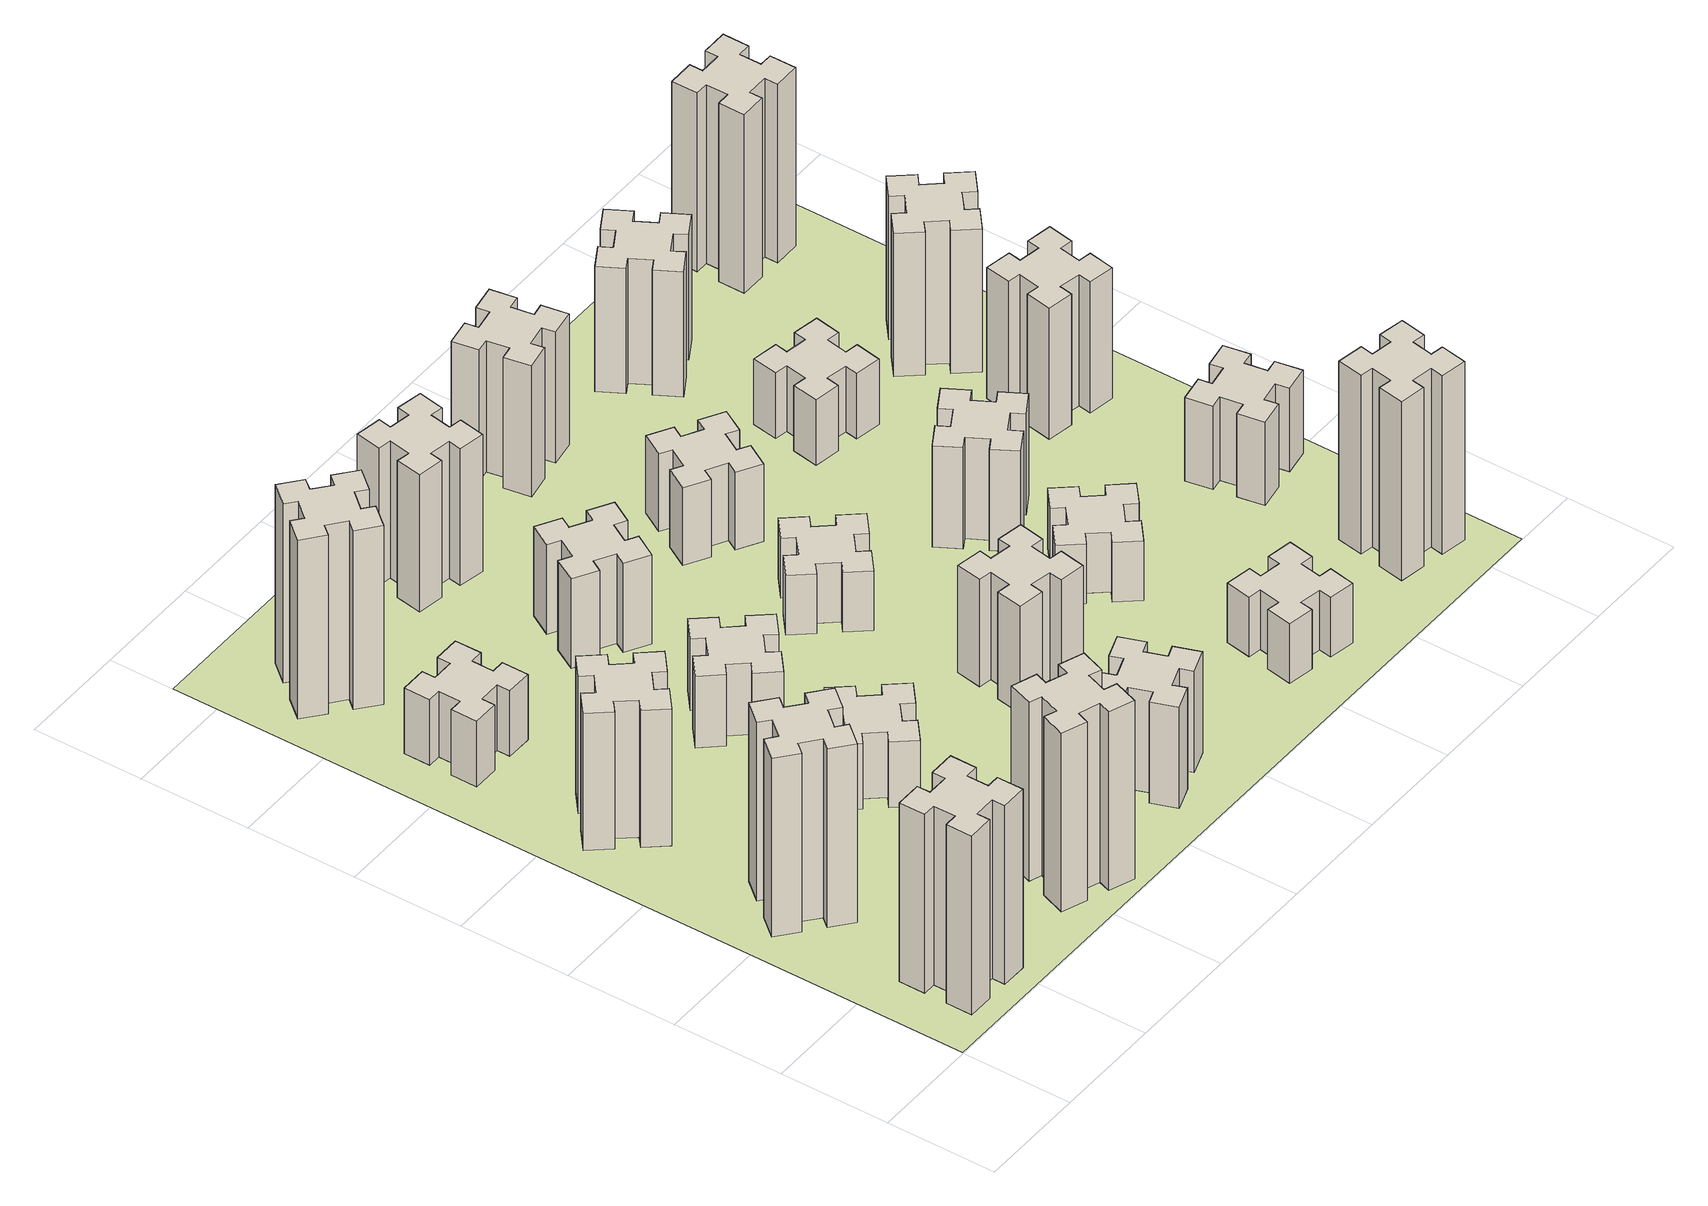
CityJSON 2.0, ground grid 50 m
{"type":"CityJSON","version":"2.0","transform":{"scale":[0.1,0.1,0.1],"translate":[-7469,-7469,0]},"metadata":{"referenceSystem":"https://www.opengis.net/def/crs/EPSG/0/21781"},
"CityObjects":{
"building1":{"type":"Building","attributes":{"class":"1000","function":"1000","usage":"1000","yearOfConstruction":2016,"roofType":"1000","measuredHeight":90,"storeysAboveGround":30,"storeysBelowGround":0},"geometry":[{"type":"Solid","lod":"1","boundaries":[[[[0,1,2,3,4,5,6,7,8,9,10,11,12,13,14,15,16,17,18,19]],[[17,16,20,21]],[[16,15,22,20]],[[15,14,23,22]],[[14,13,24,23]],[[13,12,25,24]],[[12,11,26,25]],[[11,10,27,26]],[[10,9,28,27]],[[9,8,29,28]],[[8,7,30,29]],[[7,6,31,30]],[[6,5,32,31]],[[5,4,33,32]],[[4,3,34,33]],[[3,2,35,34]],[[2,1,36,35]],[[1,0,37,36]],[[0,19,38,37]],[[19,18,39,38]],[[18,17,21,39]],[[24,25,26,27,28,29,30,31,32,33,34,35,36,37,38,39,21,20,22,23]]]]}]},
"building2":{"type":"Building","attributes":{"class":"1000","function":"1000","usage":"1000","yearOfConstruction":2016,"roofType":"1000","measuredHeight":90,"storeysAboveGround":30,"storeysBelowGround":0},"geometry":[{"type":"Solid","lod":"1","boundaries":[[[[40,41,42,43,44,45,46,47,48,49,50,51,52,53,54,55,56,57,58,59]],[[57,56,60,61]],[[56,55,62,60]],[[55,54,63,62]],[[54,53,64,63]],[[53,52,65,64]],[[52,51,66,65]],[[51,50,67,66]],[[50,49,68,67]],[[49,48,69,68]],[[48,47,70,69]],[[47,46,71,70]],[[46,45,72,71]],[[45,44,73,72]],[[44,43,74,73]],[[43,42,75,74]],[[42,41,76,75]],[[41,40,77,76]],[[40,59,78,77]],[[59,58,79,78]],[[58,57,61,79]],[[64,65,66,67,68,69,70,71,72,73,74,75,76,77,78,79,61,60,62,63]]]]}]},
"building3":{"type":"Building","attributes":{"class":"1000","function":"1000","usage":"1000","yearOfConstruction":2016,"roofType":"1000","measuredHeight":69,"storeysAboveGround":30,"storeysBelowGround":0},"geometry":[{"type":"Solid","lod":"1","boundaries":[[[[80,81,82,83,84,85,86,87,88,89,90,91,92,93,94,95,96,97,98,99]],[[97,96,100,101]],[[96,95,102,100]],[[95,94,103,102]],[[94,93,104,103]],[[93,92,105,104]],[[92,91,106,105]],[[91,90,107,106]],[[90,89,108,107]],[[89,88,109,108]],[[88,87,110,109]],[[87,86,111,110]],[[86,85,112,111]],[[85,84,113,112]],[[84,83,114,113]],[[83,82,115,114]],[[82,81,116,115]],[[81,80,117,116]],[[80,99,118,117]],[[99,98,119,118]],[[98,97,101,119]],[[104,105,106,107,108,109,110,111,112,113,114,115,116,117,118,119,101,100,102,103]]]]}]},
"building4":{"type":"Building","attributes":{"class":"1000","function":"1000","usage":"1000","yearOfConstruction":2016,"roofType":"1000","measuredHeight":33,"storeysAboveGround":30,"storeysBelowGround":0},"geometry":[{"type":"Solid","lod":"1","boundaries":[[[[120,121,122,123,124,125,126,127,128,129,130,131,132,133,134,135,136,137,138,139]],[[137,136,140,141]],[[136,135,142,140]],[[135,134,143,142]],[[134,133,144,143]],[[133,132,145,144]],[[132,131,146,145]],[[131,130,147,146]],[[130,129,148,147]],[[129,128,149,148]],[[128,127,150,149]],[[127,126,151,150]],[[126,125,152,151]],[[125,124,153,152]],[[124,123,154,153]],[[123,122,155,154]],[[122,121,156,155]],[[121,120,157,156]],[[120,139,158,157]],[[139,138,159,158]],[[138,137,141,159]],[[144,145,146,147,148,149,150,151,152,153,154,155,156,157,158,159,141,140,142,143]]]]}]},
"building5":{"type":"Building","attributes":{"class":"1000","function":"1000","usage":"1000","yearOfConstruction":2016,"roofType":"1000","measuredHeight":90,"storeysAboveGround":30,"storeysBelowGround":0},"geometry":[{"type":"Solid","lod":"1","boundaries":[[[[160,161,162,163,164,165,166,167,168,169,170,171,172,173,174,175,176,177,178,179]],[[177,176,180,181]],[[176,175,182,180]],[[175,174,183,182]],[[174,173,184,183]],[[173,172,185,184]],[[172,171,186,185]],[[171,170,187,186]],[[170,169,188,187]],[[169,168,189,188]],[[168,167,190,189]],[[167,166,191,190]],[[166,165,192,191]],[[165,164,193,192]],[[164,163,194,193]],[[163,162,195,194]],[[162,161,196,195]],[[161,160,197,196]],[[160,179,198,197]],[[179,178,199,198]],[[178,177,181,199]],[[184,185,186,187,188,189,190,191,192,193,194,195,196,197,198,199,181,180,182,183]]]]}]},
"building6":{"type":"Building","attributes":{"class":"1000","function":"1000","usage":"1000","yearOfConstruction":2016,"roofType":"1000","measuredHeight":90,"storeysAboveGround":30,"storeysBelowGround":0},"geometry":[{"type":"Solid","lod":"1","boundaries":[[[[200,201,202,203,204,205,206,207,208,209,210,211,212,213,214,215,216,217,218,219]],[[217,216,220,221]],[[216,215,222,220]],[[215,214,223,222]],[[214,213,224,223]],[[213,212,225,224]],[[212,211,226,225]],[[211,210,227,226]],[[210,209,228,227]],[[209,208,229,228]],[[208,207,230,229]],[[207,206,231,230]],[[206,205,232,231]],[[205,204,233,232]],[[204,203,234,233]],[[203,202,235,234]],[[202,201,236,235]],[[201,200,237,236]],[[200,219,238,237]],[[219,218,239,238]],[[218,217,221,239]],[[224,225,226,227,228,229,230,231,232,233,234,235,236,237,238,239,221,220,222,223]]]]}]},
"building7":{"type":"Building","attributes":{"class":"1000","function":"1000","usage":"1000","yearOfConstruction":2016,"roofType":"1000","measuredHeight":33,"storeysAboveGround":30,"storeysBelowGround":0},"geometry":[{"type":"Solid","lod":"1","boundaries":[[[[240,241,242,243,244,245,246,247,248,249,250,251,252,253,254,255,256,257,258,259]],[[257,256,260,261]],[[256,255,262,260]],[[255,254,263,262]],[[254,253,264,263]],[[253,252,265,264]],[[252,251,266,265]],[[251,250,267,266]],[[250,249,268,267]],[[249,248,269,268]],[[248,247,270,269]],[[247,246,271,270]],[[246,245,272,271]],[[245,244,273,272]],[[244,243,274,273]],[[243,242,275,274]],[[242,241,276,275]],[[241,240,277,276]],[[240,259,278,277]],[[259,258,279,278]],[[258,257,261,279]],[[264,265,266,267,268,269,270,271,272,273,274,275,276,277,278,279,261,260,262,263]]]]}]},
"building8":{"type":"Building","attributes":{"class":"1000","function":"1000","usage":"1000","yearOfConstruction":2016,"roofType":"1000","measuredHeight":36,"storeysAboveGround":30,"storeysBelowGround":0},"geometry":[{"type":"Solid","lod":"1","boundaries":[[[[280,281,282,283,284,285,286,287,288,289,290,291,292,293,294,295,296,297,298,299]],[[297,296,300,301]],[[296,295,302,300]],[[295,294,303,302]],[[294,293,304,303]],[[293,292,305,304]],[[292,291,306,305]],[[291,290,307,306]],[[290,289,308,307]],[[289,288,309,308]],[[288,287,310,309]],[[287,286,311,310]],[[286,285,312,311]],[[285,284,313,312]],[[284,283,314,313]],[[283,282,315,314]],[[282,281,316,315]],[[281,280,317,316]],[[280,299,318,317]],[[299,298,319,318]],[[298,297,301,319]],[[304,305,306,307,308,309,310,311,312,313,314,315,316,317,318,319,301,300,302,303]]]]}]},
"building9":{"type":"Building","attributes":{"class":"1000","function":"1000","usage":"1000","yearOfConstruction":2016,"roofType":"1000","measuredHeight":51,"storeysAboveGround":30,"storeysBelowGround":0},"geometry":[{"type":"Solid","lod":"1","boundaries":[[[[320,321,322,323,324,325,326,327,328,329,330,331,332,333,334,335,336,337,338,339]],[[337,336,340,341]],[[336,335,342,340]],[[335,334,343,342]],[[334,333,344,343]],[[333,332,345,344]],[[332,331,346,345]],[[331,330,347,346]],[[330,329,348,347]],[[329,328,349,348]],[[328,327,350,349]],[[327,326,351,350]],[[326,325,352,351]],[[325,324,353,352]],[[324,323,354,353]],[[323,322,355,354]],[[322,321,356,355]],[[321,320,357,356]],[[320,339,358,357]],[[339,338,359,358]],[[338,337,341,359]],[[344,345,346,347,348,349,350,351,352,353,354,355,356,357,358,359,341,340,342,343]]]]}]},
"building10":{"type":"Building","attributes":{"class":"1000","function":"1000","usage":"1000","yearOfConstruction":2016,"roofType":"1000","measuredHeight":45,"storeysAboveGround":30,"storeysBelowGround":0},"geometry":[{"type":"Solid","lod":"1","boundaries":[[[[360,361,362,363,364,365,366,367,368,369,370,371,372,373,374,375,376,377,378,379]],[[377,376,380,381]],[[376,375,382,380]],[[375,374,383,382]],[[374,373,384,383]],[[373,372,385,384]],[[372,371,386,385]],[[371,370,387,386]],[[370,369,388,387]],[[369,368,389,388]],[[368,367,390,389]],[[367,366,391,390]],[[366,365,392,391]],[[365,364,393,392]],[[364,363,394,393]],[[363,362,395,394]],[[362,361,396,395]],[[361,360,397,396]],[[360,379,398,397]],[[379,378,399,398]],[[378,377,381,399]],[[384,385,386,387,388,389,390,391,392,393,394,395,396,397,398,399,381,380,382,383]]]]}]},
"building11":{"type":"Building","attributes":{"class":"1000","function":"1000","usage":"1000","yearOfConstruction":2016,"roofType":"1000","measuredHeight":69,"storeysAboveGround":30,"storeysBelowGround":0},"geometry":[{"type":"Solid","lod":"1","boundaries":[[[[400,401,402,403,404,405,406,407,408,409,410,411,412,413,414,415,416,417,418,419]],[[417,416,420,421]],[[416,415,422,420]],[[415,414,423,422]],[[414,413,424,423]],[[413,412,425,424]],[[412,411,426,425]],[[411,410,427,426]],[[410,409,428,427]],[[409,408,429,428]],[[408,407,430,429]],[[407,406,431,430]],[[406,405,432,431]],[[405,404,433,432]],[[404,403,434,433]],[[403,402,435,434]],[[402,401,436,435]],[[401,400,437,436]],[[400,419,438,437]],[[419,418,439,438]],[[418,417,421,439]],[[424,425,426,427,428,429,430,431,432,433,434,435,436,437,438,439,421,420,422,423]]]]}]},
"building12":{"type":"Building","attributes":{"class":"1000","function":"1000","usage":"1000","yearOfConstruction":2016,"roofType":"1000","measuredHeight":54,"storeysAboveGround":30,"storeysBelowGround":0},"geometry":[{"type":"Solid","lod":"1","boundaries":[[[[440,441,442,443,444,445,446,447,448,449,450,451,452,453,454,455,456,457,458,459]],[[457,456,460,461]],[[456,455,462,460]],[[455,454,463,462]],[[454,453,464,463]],[[453,452,465,464]],[[452,451,466,465]],[[451,450,467,466]],[[450,449,468,467]],[[449,448,469,468]],[[448,447,470,469]],[[447,446,471,470]],[[446,445,472,471]],[[445,444,473,472]],[[444,443,474,473]],[[443,442,475,474]],[[442,441,476,475]],[[441,440,477,476]],[[440,459,478,477]],[[459,458,479,478]],[[458,457,461,479]],[[464,465,466,467,468,469,470,471,472,473,474,475,476,477,478,479,461,460,462,463]]]]}]},
"building13":{"type":"Building","attributes":{"class":"1000","function":"1000","usage":"1000","yearOfConstruction":2016,"roofType":"1000","measuredHeight":30,"storeysAboveGround":30,"storeysBelowGround":0},"geometry":[{"type":"Solid","lod":"1","boundaries":[[[[480,481,482,483,484,485,486,487,488,489,490,491,492,493,494,495,496,497,498,499]],[[497,496,500,501]],[[496,495,502,500]],[[495,494,503,502]],[[494,493,504,503]],[[493,492,505,504]],[[492,491,506,505]],[[491,490,507,506]],[[490,489,508,507]],[[489,488,509,508]],[[488,487,510,509]],[[487,486,511,510]],[[486,485,512,511]],[[485,484,513,512]],[[484,483,514,513]],[[483,482,515,514]],[[482,481,516,515]],[[481,480,517,516]],[[480,499,518,517]],[[499,498,519,518]],[[498,497,501,519]],[[504,505,506,507,508,509,510,511,512,513,514,515,516,517,518,519,501,500,502,503]]]]}]},
"building14":{"type":"Building","attributes":{"class":"1000","function":"1000","usage":"1000","yearOfConstruction":2016,"roofType":"1000","measuredHeight":39,"storeysAboveGround":30,"storeysBelowGround":0},"geometry":[{"type":"Solid","lod":"1","boundaries":[[[[520,521,522,523,524,525,526,527,528,529,530,531,532,533,534,535,536,537,538,539]],[[537,536,540,541]],[[536,535,542,540]],[[535,534,543,542]],[[534,533,544,543]],[[533,532,545,544]],[[532,531,546,545]],[[531,530,547,546]],[[530,529,548,547]],[[529,528,549,548]],[[528,527,550,549]],[[527,526,551,550]],[[526,525,552,551]],[[525,524,553,552]],[[524,523,554,553]],[[523,522,555,554]],[[522,521,556,555]],[[521,520,557,556]],[[520,539,558,557]],[[539,538,559,558]],[[538,537,541,559]],[[544,545,546,547,548,549,550,551,552,553,554,555,556,557,558,559,541,540,542,543]]]]}]},
"building15":{"type":"Building","attributes":{"class":"1000","function":"1000","usage":"1000","yearOfConstruction":2016,"roofType":"1000","measuredHeight":30,"storeysAboveGround":30,"storeysBelowGround":0},"geometry":[{"type":"Solid","lod":"1","boundaries":[[[[560,561,562,563,564,565,566,567,568,569,570,571,572,573,574,575,576,577,578,579]],[[577,576,580,581]],[[576,575,582,580]],[[575,574,583,582]],[[574,573,584,583]],[[573,572,585,584]],[[572,571,586,585]],[[571,570,587,586]],[[570,569,588,587]],[[569,568,589,588]],[[568,567,590,589]],[[567,566,591,590]],[[566,565,592,591]],[[565,564,593,592]],[[564,563,594,593]],[[563,562,595,594]],[[562,561,596,595]],[[561,560,597,596]],[[560,579,598,597]],[[579,578,599,598]],[[578,577,581,599]],[[584,585,586,587,588,589,590,591,592,593,594,595,596,597,598,599,581,580,582,583]]]]}]},
"building16":{"type":"Building","attributes":{"class":"1000","function":"1000","usage":"1000","yearOfConstruction":2016,"roofType":"1000","measuredHeight":66,"storeysAboveGround":30,"storeysBelowGround":0},"geometry":[{"type":"Solid","lod":"1","boundaries":[[[[600,601,602,603,604,605,606,607,608,609,610,611,612,613,614,615,616,617,618,619]],[[617,616,620,621]],[[616,615,622,620]],[[615,614,623,622]],[[614,613,624,623]],[[613,612,625,624]],[[612,611,626,625]],[[611,610,627,626]],[[610,609,628,627]],[[609,608,629,628]],[[608,607,630,629]],[[607,606,631,630]],[[606,605,632,631]],[[605,604,633,632]],[[604,603,634,633]],[[603,602,635,634]],[[602,601,636,635]],[[601,600,637,636]],[[600,619,638,637]],[[619,618,639,638]],[[618,617,621,639]],[[624,625,626,627,628,629,630,631,632,633,634,635,636,637,638,639,621,620,622,623]]]]}]},
"building17":{"type":"Building","attributes":{"class":"1000","function":"1000","usage":"1000","yearOfConstruction":2016,"roofType":"1000","measuredHeight":30,"storeysAboveGround":30,"storeysBelowGround":0},"geometry":[{"type":"Solid","lod":"1","boundaries":[[[[640,641,642,643,644,645,646,647,648,649,650,651,652,653,654,655,656,657,658,659]],[[657,656,660,661]],[[656,655,662,660]],[[655,654,663,662]],[[654,653,664,663]],[[653,652,665,664]],[[652,651,666,665]],[[651,650,667,666]],[[650,649,668,667]],[[649,648,669,668]],[[648,647,670,669]],[[647,646,671,670]],[[646,645,672,671]],[[645,644,673,672]],[[644,643,674,673]],[[643,642,675,674]],[[642,641,676,675]],[[641,640,677,676]],[[640,659,678,677]],[[659,658,679,678]],[[658,657,661,679]],[[664,665,666,667,668,669,670,671,672,673,674,675,676,677,678,679,661,660,662,663]]]]}]},
"building18":{"type":"Building","attributes":{"class":"1000","function":"1000","usage":"1000","yearOfConstruction":2016,"roofType":"1000","measuredHeight":51,"storeysAboveGround":30,"storeysBelowGround":0},"geometry":[{"type":"Solid","lod":"1","boundaries":[[[[680,681,682,683,684,685,686,687,688,689,690,691,692,693,694,695,696,697,698,699]],[[697,696,700,701]],[[696,695,702,700]],[[695,694,703,702]],[[694,693,704,703]],[[693,692,705,704]],[[692,691,706,705]],[[691,690,707,706]],[[690,689,708,707]],[[689,688,709,708]],[[688,687,710,709]],[[687,686,711,710]],[[686,685,712,711]],[[685,684,713,712]],[[684,683,714,713]],[[683,682,715,714]],[[682,681,716,715]],[[681,680,717,716]],[[680,699,718,717]],[[699,698,719,718]],[[698,697,701,719]],[[704,705,706,707,708,709,710,711,712,713,714,715,716,717,718,719,701,700,702,703]]]]}]},
"building19":{"type":"Building","attributes":{"class":"1000","function":"1000","usage":"1000","yearOfConstruction":2016,"roofType":"1000","measuredHeight":33,"storeysAboveGround":30,"storeysBelowGround":0},"geometry":[{"type":"Solid","lod":"1","boundaries":[[[[720,721,722,723,724,725,726,727,728,729,730,731,732,733,734,735,736,737,738,739]],[[737,736,740,741]],[[736,735,742,740]],[[735,734,743,742]],[[734,733,744,743]],[[733,732,745,744]],[[732,731,746,745]],[[731,730,747,746]],[[730,729,748,747]],[[729,728,749,748]],[[728,727,750,749]],[[727,726,751,750]],[[726,725,752,751]],[[725,724,753,752]],[[724,723,754,753]],[[723,722,755,754]],[[722,721,756,755]],[[721,720,757,756]],[[720,739,758,757]],[[739,738,759,758]],[[738,737,741,759]],[[744,745,746,747,748,749,750,751,752,753,754,755,756,757,758,759,741,740,742,743]]]]}]},
"building20":{"type":"Building","attributes":{"class":"1000","function":"1000","usage":"1000","yearOfConstruction":2016,"roofType":"1000","measuredHeight":90,"storeysAboveGround":30,"storeysBelowGround":0},"geometry":[{"type":"Solid","lod":"1","boundaries":[[[[760,761,762,763,764,765,766,767,768,769,770,771,772,773,774,775,776,777,778,779]],[[777,776,780,781]],[[776,775,782,780]],[[775,774,783,782]],[[774,773,784,783]],[[773,772,785,784]],[[772,771,786,785]],[[771,770,787,786]],[[770,769,788,787]],[[769,768,789,788]],[[768,767,790,789]],[[767,766,791,790]],[[766,765,792,791]],[[765,764,793,792]],[[764,763,794,793]],[[763,762,795,794]],[[762,761,796,795]],[[761,760,797,796]],[[760,779,798,797]],[[779,778,799,798]],[[778,777,781,799]],[[784,785,786,787,788,789,790,791,792,793,794,795,796,797,798,799,781,780,782,783]]]]}]},
"building21":{"type":"Building","attributes":{"class":"1000","function":"1000","usage":"1000","yearOfConstruction":2016,"roofType":"1000","measuredHeight":63,"storeysAboveGround":30,"storeysBelowGround":0},"geometry":[{"type":"Solid","lod":"1","boundaries":[[[[800,801,802,803,804,805,806,807,808,809,810,811,812,813,814,815,816,817,818,819]],[[817,816,820,821]],[[816,815,822,820]],[[815,814,823,822]],[[814,813,824,823]],[[813,812,825,824]],[[812,811,826,825]],[[811,810,827,826]],[[810,809,828,827]],[[809,808,829,828]],[[808,807,830,829]],[[807,806,831,830]],[[806,805,832,831]],[[805,804,833,832]],[[804,803,834,833]],[[803,802,835,834]],[[802,801,836,835]],[[801,800,837,836]],[[800,819,838,837]],[[819,818,839,838]],[[818,817,821,839]],[[824,825,826,827,828,829,830,831,832,833,834,835,836,837,838,839,821,820,822,823]]]]}]},
"building22":{"type":"Building","attributes":{"class":"1000","function":"1000","usage":"1000","yearOfConstruction":2016,"roofType":"1000","measuredHeight":42,"storeysAboveGround":30,"storeysBelowGround":0},"geometry":[{"type":"Solid","lod":"1","boundaries":[[[[840,841,842,843,844,845,846,847,848,849,850,851,852,853,854,855,856,857,858,859]],[[857,856,860,861]],[[856,855,862,860]],[[855,854,863,862]],[[854,853,864,863]],[[853,852,865,864]],[[852,851,866,865]],[[851,850,867,866]],[[850,849,868,867]],[[849,848,869,868]],[[848,847,870,869]],[[847,846,871,870]],[[846,845,872,871]],[[845,844,873,872]],[[844,843,874,873]],[[843,842,875,874]],[[842,841,876,875]],[[841,840,877,876]],[[840,859,878,877]],[[859,858,879,878]],[[858,857,861,879]],[[864,865,866,867,868,869,870,871,872,873,874,875,876,877,878,879,861,860,862,863]]]]}]},
"building23":{"type":"Building","attributes":{"class":"1000","function":"1000","usage":"1000","yearOfConstruction":2016,"roofType":"1000","measuredHeight":66,"storeysAboveGround":30,"storeysBelowGround":0},"geometry":[{"type":"Solid","lod":"1","boundaries":[[[[880,881,882,883,884,885,886,887,888,889,890,891,892,893,894,895,896,897,898,899]],[[897,896,900,901]],[[896,895,902,900]],[[895,894,903,902]],[[894,893,904,903]],[[893,892,905,904]],[[892,891,906,905]],[[891,890,907,906]],[[890,889,908,907]],[[889,888,909,908]],[[888,887,910,909]],[[887,886,911,910]],[[886,885,912,911]],[[885,884,913,912]],[[884,883,914,913]],[[883,882,915,914]],[[882,881,916,915]],[[881,880,917,916]],[[880,899,918,917]],[[899,898,919,918]],[[898,897,901,919]],[[904,905,906,907,908,909,910,911,912,913,914,915,916,917,918,919,901,900,902,903]]]]}]},
"building24":{"type":"Building","attributes":{"class":"1000","function":"1000","usage":"1000","yearOfConstruction":2016,"roofType":"1000","measuredHeight":72,"storeysAboveGround":30,"storeysBelowGround":0},"geometry":[{"type":"Solid","lod":"1","boundaries":[[[[920,921,922,923,924,925,926,927,928,929,930,931,932,933,934,935,936,937,938,939]],[[937,936,940,941]],[[936,935,942,940]],[[935,934,943,942]],[[934,933,944,943]],[[933,932,945,944]],[[932,931,946,945]],[[931,930,947,946]],[[930,929,948,947]],[[929,928,949,948]],[[928,927,950,949]],[[927,926,951,950]],[[926,925,952,951]],[[925,924,953,952]],[[924,923,954,953]],[[923,922,955,954]],[[922,921,956,955]],[[921,920,957,956]],[[920,939,958,957]],[[939,938,959,958]],[[938,937,941,959]],[[944,945,946,947,948,949,950,951,952,953,954,955,956,957,958,959,941,940,942,943]]]]}]},
"building25":{"type":"Building","attributes":{"class":"1000","function":"1000","usage":"1000","yearOfConstruction":2016,"roofType":"1000","measuredHeight":90,"storeysAboveGround":30,"storeysBelowGround":0},"geometry":[{"type":"Solid","lod":"1","boundaries":[[[[960,961,962,963,964,965,966,967,968,969,970,971,972,973,974,975,976,977,978,979]],[[977,976,980,981]],[[976,975,982,980]],[[975,974,983,982]],[[974,973,984,983]],[[973,972,985,984]],[[972,971,986,985]],[[971,970,987,986]],[[970,969,988,987]],[[969,968,989,988]],[[968,967,990,989]],[[967,966,991,990]],[[966,965,992,991]],[[965,964,993,992]],[[964,963,994,993]],[[963,962,995,994]],[[962,961,996,995]],[[961,960,997,996]],[[960,979,998,997]],[[979,978,999,998]],[[978,977,981,999]],[[984,985,986,987,988,989,990,991,992,993,994,995,996,997,998,999,981,980,982,983]]]]}]},
"landuse1":{"type":"LandUse","attributes":{"name":"plot1","function":"1010"},"geometry":[{"type":"MultiSurface","lod":"1","boundaries":[[[1000,1001,1002,1003]]]}]}
},
"vertices":[
[265,325,0],[265,225,0],[205,225,0],[205,105,0],[325,105,0],[325,165,0],[425,165,0],[425,105,0],[545,105,0],[545,225,0],[485,225,0],[485,325,0],[545,325,0],[545,445,0],[425,445,0],[425,385,0],[325,385,0],[325,445,0],[205,445,0],[205,325,0],[325,385,900],[325,445,900],[425,385,900],[425,445,900],[545,445,900],[545,325,900],[485,325,900],[485,225,900],[545,225,900],[545,105,900],[425,105,900],[425,165,900],[325,165,900],[325,105,900],[205,105,900],[205,225,900],[265,225,900],[265,325,900],[205,325,900],[205,445,900],
[484,1067,0],[408,1132,0],[446,1178,0],[354,1255,0],[277,1163,0],[323,1124,0],[259,1048,0],[213,1086,0],[136,994,0],[228,917,0],[266,963,0],[343,899,0],[304,853,0],[396,776,0],[473,868,0],[427,906,0],[492,983,0],[538,944,0],[615,1036,0],[523,1113,0],[492,983,900],[538,944,900],[427,906,900],[473,868,900],[396,776,900],[304,853,900],[343,899,900],[266,963,900],[228,917,900],[136,994,900],[213,1086,900],[259,1048,900],[323,1124,900],[277,1163,900],[354,1255,900],[446,1178,900],[408,1132,900],[484,1067,900],[523,1113,900],[615,1036,900],
[492,1888,0],[427,1964,0],[473,2003,0],[396,2095,0],[304,2018,0],[343,1972,0],[266,1907,0],[228,1953,0],[136,1876,0],[213,1784,0],[259,1823,0],[323,1746,0],[277,1708,0],[354,1616,0],[446,1693,0],[408,1739,0],[484,1803,0],[523,1757,0],[615,1834,0],[538,1926,0],[484,1803,690],[523,1757,690],[408,1739,690],[446,1693,690],[354,1616,690],[277,1708,690],[323,1746,690],[259,1823,690],[213,1784,690],[136,1876,690],[228,1953,690],[266,1907,690],[343,1972,690],[304,2018,690],[396,2095,690],[473,2003,690],[427,1964,690],[492,1888,690],[538,1926,690],[615,1834,690],
[485,2545,0],[485,2645,0],[545,2645,0],[545,2765,0],[425,2765,0],[425,2705,0],[325,2705,0],[325,2765,0],[205,2765,0],[205,2645,0],[265,2645,0],[265,2545,0],[205,2545,0],[205,2425,0],[325,2425,0],[325,2485,0],[425,2485,0],[425,2425,0],[545,2425,0],[545,2545,0],[425,2485,330],[425,2425,330],[325,2485,330],[325,2425,330],[205,2425,330],[205,2545,330],[265,2545,330],[265,2645,330],[205,2645,330],[205,2765,330],[325,2765,330],[325,2705,330],[425,2705,330],[425,2765,330],[545,2765,330],[545,2645,330],[485,2645,330],[485,2545,330],[545,2545,330],[545,2425,330],
[1029,360,0],[995,266,0],[939,287,0],[897,174,0],[1010,133,0],[1031,189,0],[1125,155,0],[1104,99,0],[1217,57,0],[1258,170,0],[1202,191,0],[1236,285,0],[1292,264,0],[1333,377,0],[1220,418,0],[1200,362,0],[1106,396,0],[1127,452,0],[1014,493,0],[973,380,0],[1106,396,900],[1127,452,900],[1200,362,900],[1220,418,900],[1333,377,900],[1292,264,900],[1236,285,900],[1202,191,900],[1258,170,900],[1217,57,900],[1104,99,900],[1125,155,900],[1031,189,900],[1010,133,900],[897,174,900],[939,287,900],[995,266,900],[1029,360,900],[973,380,900],[1014,493,900],
[484,3287,0],[408,3352,0],[446,3398,0],[354,3475,0],[277,3383,0],[323,3344,0],[259,3268,0],[213,3306,0],[136,3214,0],[228,3137,0],[266,3183,0],[343,3119,0],[304,3073,0],[396,2996,0],[473,3088,0],[427,3126,0],[492,3203,0],[538,3164,0],[615,3256,0],[523,3333,0],[492,3203,900],[538,3164,900],[427,3126,900],[473,3088,900],[396,2996,900],[304,3073,900],[343,3119,900],[266,3183,900],[228,3137,900],[136,3214,900],[213,3306,900],[259,3268,900],[323,3344,900],[277,3383,900],[354,3475,900],[446,3398,900],[408,3352,900],[484,3287,900],[523,3333,900],[615,3256,900],
[1083,1332,0],[1006,1267,0],[968,1313,0],[876,1236,0],[953,1144,0],[999,1183,0],[1063,1106,0],[1017,1068,0],[1094,976,0],[1186,1053,0],[1148,1099,0],[1224,1163,0],[1263,1117,0],[1355,1194,0],[1278,1286,0],[1232,1248,0],[1167,1324,0],[1213,1363,0],[1136,1455,0],[1044,1378,0],[1167,1324,330],[1213,1363,330],[1232,1248,330],[1278,1286,330],[1355,1194,330],[1263,1117,330],[1224,1163,330],[1148,1099,330],[1186,1053,330],[1094,976,330],[1017,1068,330],[1063,1106,330],[999,1183,330],[953,1144,330],[876,1236,330],[968,1313,330],[1006,1267,330],[1083,1332,330],[1044,1378,330],[1136,1455,330],
[1083,1972,0],[1006,1907,0],[968,1953,0],[876,1876,0],[953,1784,0],[999,1823,0],[1063,1746,0],[1017,1708,0],[1094,1616,0],[1186,1693,0],[1148,1739,0],[1224,1803,0],[1263,1757,0],[1355,1834,0],[1278,1926,0],[1232,1888,0],[1167,1964,0],[1213,2003,0],[1136,2095,0],[1044,2018,0],[1167,1964,360],[1213,2003,360],[1232,1888,360],[1278,1926,360],[1355,1834,360],[1263,1757,360],[1224,1803,360],[1148,1739,360],[1186,1693,360],[1094,1616,360],[1017,1708,360],[1063,1746,360],[999,1823,360],[953,1784,360],[876,1876,360],[968,1953,360],[1006,1907,360],[1083,1972,360],[1044,2018,360],[1136,2095,360],
[1765,496,0],[1671,462,0],[1650,518,0],[1537,477,0],[1579,364,0],[1635,385,0],[1669,291,0],[1613,270,0],[1654,157,0],[1767,199,0],[1746,255,0],[1840,289,0],[1860,233,0],[1973,274,0],[1932,387,0],[1876,366,0],[1842,460,0],[1898,480,0],[1857,593,0],[1744,552,0],[1842,460,510],[1898,480,510],[1876,366,510],[1932,387,510],[1973,274,510],[1860,233,510],[1840,289,510],[1746,255,510],[1767,199,510],[1654,157,510],[1613,270,510],[1669,291,510],[1635,385,510],[1579,364,510],[1537,477,510],[1650,518,510],[1671,462,510],[1765,496,510],[1744,552,510],[1857,593,510],
[1117,2525,0],[1204,2475,0],[1174,2423,0],[1278,2363,0],[1338,2467,0],[1286,2497,0],[1336,2584,0],[1388,2554,0],[1448,2658,0],[1344,2718,0],[1314,2666,0],[1227,2716,0],[1257,2768,0],[1153,2828,0],[1093,2724,0],[1145,2694,0],[1095,2607,0],[1043,2637,0],[983,2533,0],[1087,2473,0],[1095,2607,450],[1043,2637,450],[1145,2694,450],[1093,2724,450],[1153,2828,450],[1257,2768,450],[1227,2716,450],[1314,2666,450],[1344,2718,450],[1448,2658,450],[1388,2554,450],[1336,2584,450],[1286,2497,450],[1338,2467,450],[1278,2363,450],[1174,2423,450],[1204,2475,450],[1117,2525,450],[1087,2473,450],[983,2533,450],
[1016,3404,0],[998,3305,0],[939,3316,0],[918,3197,0],[1037,3177,0],[1047,3236,0],[1145,3218,0],[1135,3159,0],[1253,3138,0],[1274,3257,0],[1215,3267,0],[1232,3365,0],[1291,3355,0],[1312,3473,0],[1194,3494,0],[1184,3435,0],[1085,3452,0],[1096,3511,0],[977,3532,0],[957,3414,0],[1085,3452,690],[1096,3511,690],[1184,3435,690],[1194,3494,690],[1312,3473,690],[1291,3355,690],[1232,3365,690],[1215,3267,690],[1274,3257,690],[1253,3138,690],[1135,3159,690],[1145,3218,690],[1047,3236,690],[1037,3177,690],[918,3197,690],[939,3316,690],[998,3305,690],[1016,3404,690],[957,3414,690],[977,3532,690],
[2055,1047,0],[2072,1145,0],[2131,1135,0],[2152,1253,0],[2034,1274,0],[2024,1215,0],[1925,1232,0],[1936,1291,0],[1817,1312,0],[1797,1194,0],[1856,1184,0],[1838,1085,0],[1779,1096,0],[1758,977,0],[1877,957,0],[1887,1016,0],[1985,998,0],[1975,939,0],[2093,918,0],[2114,1037,0],[1985,998,540],[1975,939,540],[1887,1016,540],[1877,957,540],[1758,977,540],[1779,1096,540],[1838,1085,540],[1856,1184,540],[1797,1194,540],[1817,1312,540],[1936,1291,540],[1925,1232,540],[2024,1215,540],[2034,1274,540],[2152,1253,540],[2131,1135,540],[2072,1145,540],[2055,1047,540],[2114,1037,540],[2093,918,540],
[1972,1988,0],[1907,2064,0],[1953,2103,0],[1876,2195,0],[1784,2118,0],[1823,2072,0],[1746,2007,0],[1708,2053,0],[1616,1976,0],[1693,1884,0],[1739,1923,0],[1803,1846,0],[1757,1808,0],[1834,1716,0],[1926,1793,0],[1888,1839,0],[1964,1903,0],[2003,1857,0],[2095,1934,0],[2018,2026,0],[1964,1903,300],[2003,1857,300],[1888,1839,300],[1926,1793,300],[1834,1716,300],[1757,1808,300],[1803,1846,300],[1739,1923,300],[1693,1884,300],[1616,1976,300],[1708,2053,300],[1746,2007,300],[1823,2072,300],[1784,2118,300],[1876,2195,300],[1953,2103,300],[1907,2064,300],[1972,1988,300],[2018,2026,300],[2095,1934,300],
[2026,2497,0],[2076,2584,0],[2128,2554,0],[2188,2658,0],[2084,2718,0],[2054,2666,0],[1967,2716,0],[1997,2768,0],[1893,2828,0],[1833,2724,0],[1885,2694,0],[1835,2607,0],[1783,2637,0],[1723,2533,0],[1827,2473,0],[1857,2525,0],[1944,2475,0],[1914,2423,0],[2018,2363,0],[2078,2467,0],[1944,2475,390],[1914,2423,390],[1857,2525,390],[1827,2473,390],[1723,2533,390],[1783,2637,390],[1835,2607,390],[1885,2694,390],[1833,2724,390],[1893,2828,390],[1997,2768,390],[1967,2716,390],[2054,2666,390],[2084,2718,390],[2188,2658,390],[2128,2554,390],[2076,2584,390],[2026,2497,390],[2078,2467,390],[2018,2363,390],
[2596,444,0],[2578,345,0],[2519,356,0],[2498,237,0],[2617,217,0],[2627,276,0],[2725,258,0],[2715,199,0],[2833,178,0],[2854,297,0],[2795,307,0],[2812,405,0],[2871,395,0],[2892,513,0],[2774,534,0],[2764,475,0],[2665,492,0],[2676,551,0],[2557,572,0],[2537,454,0],[2665,492,300],[2676,551,300],[2764,475,300],[2774,534,300],[2892,513,300],[2871,395,300],[2812,405,300],[2795,307,300],[2854,297,300],[2833,178,300],[2715,199,300],[2725,258,300],[2627,276,300],[2617,217,300],[2498,237,300],[2519,356,300],[2578,345,300],[2596,444,300],[2537,454,300],[2557,572,300],
[1738,3465,0],[1756,3367,0],[1697,3357,0],[1717,3238,0],[1836,3259,0],[1825,3318,0],[1924,3336,0],[1934,3277,0],[2052,3297,0],[2031,3416,0],[1972,3405,0],[1955,3504,0],[2014,3514,0],[1993,3632,0],[1875,3611,0],[1885,3552,0],[1787,3535,0],[1777,3594,0],[1658,3573,0],[1679,3455,0],[1787,3535,660],[1777,3594,660],[1885,3552,660],[1875,3611,660],[1993,3632,660],[2014,3514,660],[1955,3504,660],[1972,3405,660],[2031,3416,660],[2052,3297,660],[1934,3277,660],[1924,3336,660],[1825,3318,660],[1836,3259,660],[1717,3238,660],[1697,3357,660],[1756,3367,660],[1738,3465,660],[1679,3455,660],[1658,3573,660],
[2628,1099,0],[2704,1163,0],[2743,1117,0],[2835,1194,0],[2758,1286,0],[2712,1248,0],[2647,1324,0],[2693,1363,0],[2616,1455,0],[2524,1378,0],[2563,1332,0],[2486,1267,0],[2448,1313,0],[2356,1236,0],[2433,1144,0],[2479,1183,0],[2543,1106,0],[2497,1068,0],[2574,976,0],[2666,1053,0],[2543,1106,300],[2497,1068,300],[2479,1183,300],[2433,1144,300],[2356,1236,300],[2448,1313,300],[2486,1267,300],[2563,1332,300],[2524,1378,300],[2616,1455,300],[2693,1363,300],[2647,1324,300],[2712,1248,300],[2758,1286,300],[2835,1194,300],[2743,1117,300],[2704,1163,300],[2628,1099,300],[2666,1053,300],[2574,976,300],
[2475,1744,0],[2525,1657,0],[2473,1627,0],[2533,1523,0],[2637,1583,0],[2607,1635,0],[2694,1685,0],[2724,1633,0],[2828,1693,0],[2768,1797,0],[2716,1767,0],[2666,1854,0],[2718,1884,0],[2658,1988,0],[2554,1928,0],[2584,1876,0],[2497,1826,0],[2467,1878,0],[2363,1818,0],[2423,1714,0],[2497,1826,510],[2467,1878,510],[2584,1876,510],[2554,1928,510],[2658,1988,510],[2718,1884,510],[2666,1854,510],[2716,1767,510],[2768,1797,510],[2828,1693,510],[2724,1633,510],[2694,1685,510],[2607,1635,510],[2637,1583,510],[2533,1523,510],[2473,1627,510],[2525,1657,510],[2475,1744,510],[2423,1714,510],[2363,1818,510],
[2596,2664,0],[2578,2565,0],[2519,2576,0],[2498,2457,0],[2617,2437,0],[2627,2496,0],[2725,2478,0],[2715,2419,0],[2833,2398,0],[2854,2517,0],[2795,2527,0],[2812,2625,0],[2871,2615,0],[2892,2733,0],[2774,2754,0],[2764,2695,0],[2665,2712,0],[2676,2771,0],[2557,2792,0],[2537,2674,0],[2665,2712,330],[2676,2771,330],[2764,2695,330],[2774,2754,330],[2892,2733,330],[2871,2615,330],[2812,2625,330],[2795,2527,330],[2854,2517,330],[2833,2398,330],[2715,2419,330],[2725,2478,330],[2627,2496,330],[2617,2437,330],[2498,2457,330],[2519,2576,330],[2578,2565,330],[2596,2664,330],[2537,2674,330],[2557,2792,330],
[3504,475,0],[3405,492,0],[3416,551,0],[3297,572,0],[3277,454,0],[3336,444,0],[3318,345,0],[3259,356,0],[3238,237,0],[3357,217,0],[3367,276,0],[3465,258,0],[3455,199,0],[3573,178,0],[3594,297,0],[3535,307,0],[3552,405,0],[3611,395,0],[3632,513,0],[3514,534,0],[3552,405,900],[3611,395,900],[3535,307,900],[3594,297,900],[3573,178,900],[3455,199,900],[3465,258,900],[3367,276,900],[3357,217,900],[3238,237,900],[3259,356,900],[3318,345,900],[3336,444,900],[3277,454,900],[3297,572,900],[3416,551,900],[3405,492,900],[3504,475,900],[3514,534,900],[3632,513,900],
[2716,3347,0],[2666,3434,0],[2718,3464,0],[2658,3568,0],[2554,3508,0],[2584,3456,0],[2497,3406,0],[2467,3458,0],[2363,3398,0],[2423,3294,0],[2475,3324,0],[2525,3237,0],[2473,3207,0],[2533,3103,0],[2637,3163,0],[2607,3215,0],[2694,3265,0],[2724,3213,0],[2828,3273,0],[2768,3377,0],[2694,3265,630],[2724,3213,630],[2607,3215,630],[2637,3163,630],[2533,3103,630],[2473,3207,630],[2525,3237,630],[2475,3324,630],[2423,3294,630],[2363,3398,630],[2467,3458,630],[2497,3406,630],[2584,3456,630],[2554,3508,630],[2658,3568,630],[2718,3464,630],[2666,3434,630],[2716,3347,630],[2768,3377,630],[2828,3273,630],
[3405,998,0],[3504,1016,0],[3514,957,0],[3632,977,0],[3611,1096,0],[3552,1085,0],[3535,1184,0],[3594,1194,0],[3573,1312,0],[3455,1291,0],[3465,1232,0],[3367,1215,0],[3357,1274,0],[3238,1253,0],[3259,1135,0],[3318,1145,0],[3336,1047,0],[3277,1037,0],[3297,918,0],[3416,939,0],[3336,1047,420],[3277,1037,420],[3318,1145,420],[3259,1135,420],[3238,1253,420],[3357,1274,420],[3367,1215,420],[3465,1232,420],[3455,1291,420],[3573,1312,420],[3594,1194,420],[3535,1184,420],[3552,1085,420],[3611,1096,420],[3632,977,420],[3514,957,420],[3504,1016,420],[3405,998,420],[3416,939,420],[3297,918,420],
[3267,1856,0],[3365,1838,0],[3355,1779,0],[3473,1758,0],[3494,1877,0],[3435,1887,0],[3452,1985,0],[3511,1975,0],[3532,2093,0],[3414,2114,0],[3404,2055,0],[3305,2072,0],[3316,2131,0],[3197,2152,0],[3177,2034,0],[3236,2024,0],[3218,1925,0],[3159,1936,0],[3138,1817,0],[3257,1797,0],[3218,1925,660],[3159,1936,660],[3236,2024,660],[3177,2034,660],[3197,2152,660],[3316,2131,660],[3305,2072,660],[3404,2055,660],[3414,2114,660],[3532,2093,660],[3511,1975,660],[3452,1985,660],[3435,1887,660],[3494,1877,660],[3473,1758,660],[3355,1779,660],[3365,1838,660],[3267,1856,660],[3257,1797,660],[3138,1817,660],
[3219,2463,0],[3283,2386,0],[3237,2348,0],[3314,2256,0],[3406,2333,0],[3368,2379,0],[3444,2443,0],[3483,2397,0],[3575,2474,0],[3498,2566,0],[3452,2528,0],[3387,2604,0],[3433,2643,0],[3356,2735,0],[3264,2658,0],[3303,2612,0],[3226,2547,0],[3188,2593,0],[3096,2516,0],[3173,2424,0],[3226,2547,720],[3188,2593,720],[3303,2612,720],[3264,2658,720],[3356,2735,720],[3433,2643,720],[3387,2604,720],[3452,2528,720],[3498,2566,720],[3575,2474,720],[3483,2397,720],[3444,2443,720],[3368,2379,720],[3406,2333,720],[3314,2256,720],[3237,2348,720],[3283,2386,720],[3219,2463,720],[3173,2424,720],[3096,2516,720],
[3285,3325,0],[3385,3325,0],[3385,3265,0],[3505,3265,0],[3505,3385,0],[3445,3385,0],[3445,3485,0],[3505,3485,0],[3505,3605,0],[3385,3605,0],[3385,3545,0],[3285,3545,0],[3285,3605,0],[3165,3605,0],[3165,3485,0],[3225,3485,0],[3225,3385,0],[3165,3385,0],[3165,3265,0],[3285,3265,0],[3225,3385,900],[3165,3385,900],[3225,3485,900],[3165,3485,900],[3165,3605,900],[3285,3605,900],[3285,3545,900],[3385,3545,900],[3385,3605,900],[3505,3605,900],[3505,3485,900],[3445,3485,900],[3445,3385,900],[3505,3385,900],[3505,3265,900],[3385,3265,900],[3385,3325,900],[3285,3325,900],[3285,3265,900],[3165,3265,900],
[5,3705,0],[3705,3705,0],[3705,5,0],[5,5,0]
]}
